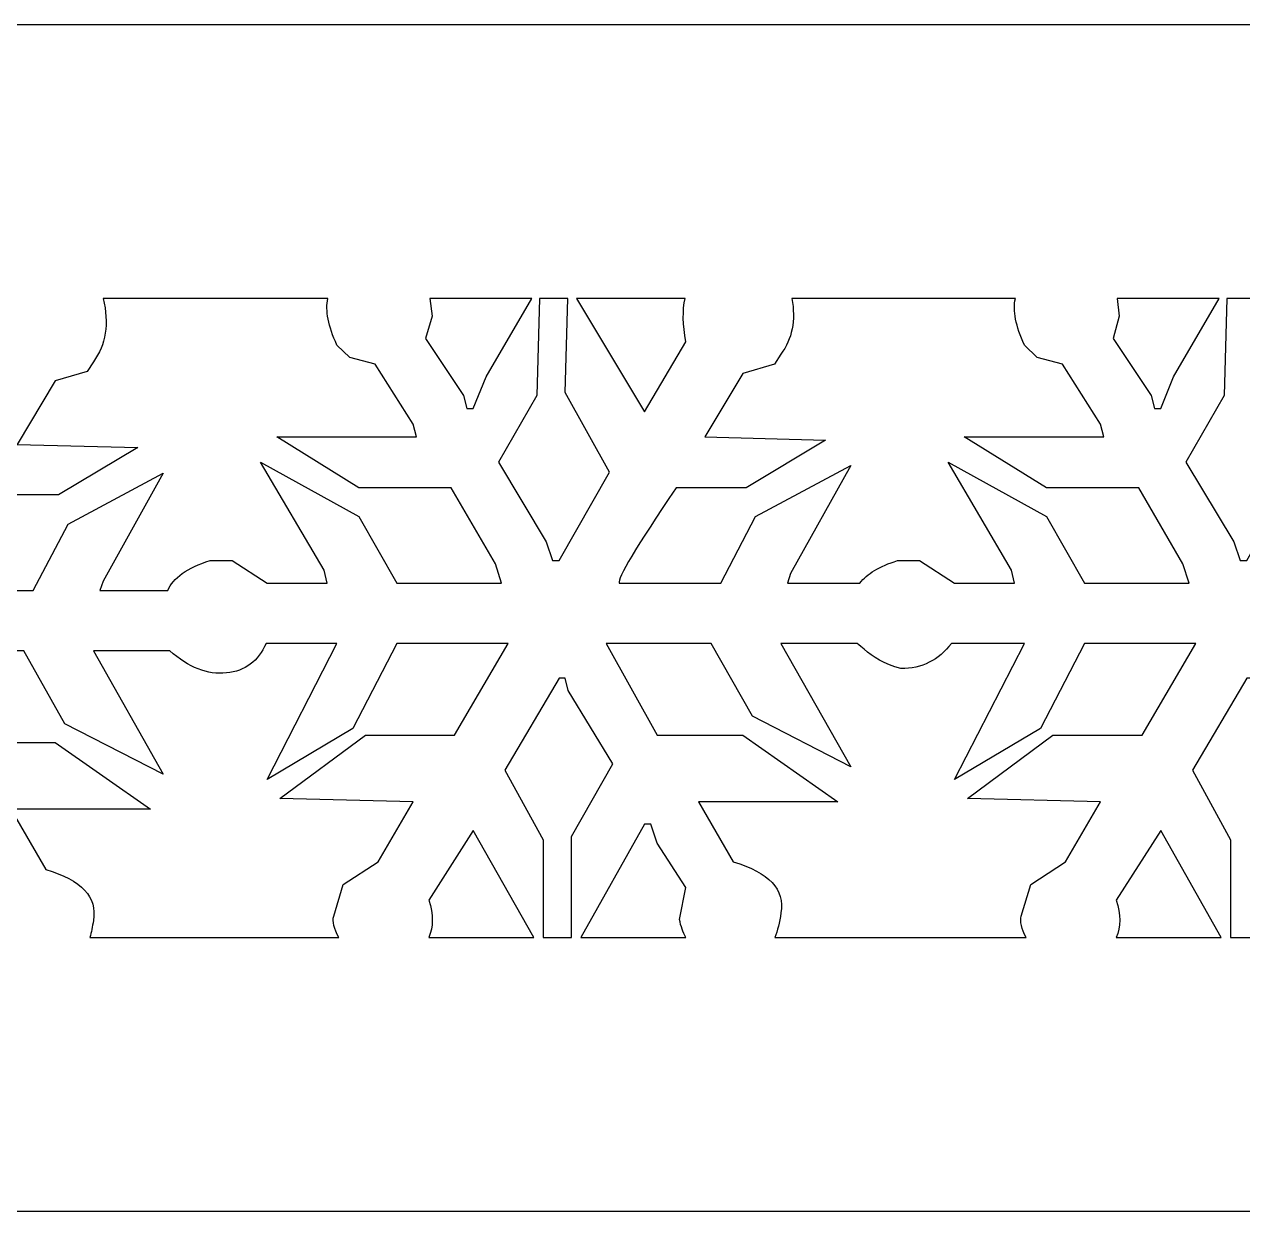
# Model space of a CAD drawing. Header units: centimetres. Extents: x -8.8 to 7.5, y 9.8 to 13.7.
# Drawn here: x -4.687 to -0.693, y 9.773 to 13.663 of the extents above; entities that cross this region are included whole.
import ezdxf

# ---------------------------------------------------------------- set-up
doc = ezdxf.new("R2010")
doc.units = ezdxf.units.CM
doc.header["$MEASUREMENT"] = 0
doc.layers.add('Layer 1', color=7, linetype='Continuous')

msp = doc.modelspace()

# ---------------------------------------------------------------- linework, layer by layer
at = {"layer": 'Layer 1', "lineweight": 25}
for points, knots in [([(-8.74362, 13.66348), (-8.74362, 13.66348), (-8.74362, 12.76555), (-8.74362, 12.76555), (-8.74362, 12.76555), (-8.74362, 12.76555), (-8.22354, 12.76555), (-8.22354, 12.76555), (-8.22354, 12.76555), (-8.23243, 12.72603), (-8.22331, 12.67502), (-8.19461, 12.61259), (-8.19461, 12.61259), (-8.19461, 12.61259), (-8.15244, 12.57207), (-8.15244, 12.57207), (-8.15244, 12.57207), (-8.15244, 12.57207), (-8.06976, 12.55058), (-8.06976, 12.55058), (-8.06976, 12.55058), (-8.06976, 12.55058), (-7.94491, 12.35379), (-7.94491, 12.35379), (-7.94491, 12.35379), (-7.94491, 12.35379), (-7.93416, 12.31162), (-7.93416, 12.31162), (-7.93416, 12.31162), (-7.93416, 12.31162), (-8.39139, 12.31162), (-8.39139, 12.31162), (-8.39139, 12.31162), (-8.39139, 12.31162), (-8.12185, 12.14543), (-8.12185, 12.14543), (-8.12185, 12.14543), (-8.12185, 12.14543), (-7.82005, 12.14543), (-7.82005, 12.14543), (-7.82005, 12.14543), (-7.82005, 12.14543), (-7.67536, 11.89573), (-7.67536, 11.89573), (-7.67536, 11.89573), (-7.67536, 11.89573), (-7.65386, 11.83289), (-7.65386, 11.83289), (-7.65386, 11.83289), (-7.65386, 11.83289), (-7.997, 11.83289), (-7.997, 11.83289), (-7.997, 11.83289), (-7.997, 11.83289), (-8.12185, 12.05117), (-8.12185, 12.05117), (-8.12185, 12.05117), (-8.12185, 12.05117), (-8.44431, 12.22894), (-8.44431, 12.22894), (-8.44431, 12.22894), (-8.44431, 12.22894), (-8.23677, 11.87506), (-8.23677, 11.87506), (-8.23677, 11.87506), (-8.23677, 11.87506), (-8.22602, 11.83289), (-8.22602, 11.83289), (-8.22602, 11.83289), (-8.22602, 11.83289), (-8.42364, 11.83289), (-8.42364, 11.83289), (-8.42364, 11.83289), (-8.42364, 11.83289), (-8.53774, 11.90648), (-8.53774, 11.90648), (-8.53774, 11.90648), (-8.53774, 11.90648), (-8.60967, 11.90648), (-8.60967, 11.90648), (-8.60967, 11.90648), (-8.69997, 11.87842), (-8.749, 11.83686), (-8.75602, 11.78163), (-8.75602, 11.78163), (-8.75602, 11.78163), (-8.75602, 11.6882), (-8.75602, 11.6882), (-8.75602, 11.6882), (-8.749, 11.62595), (-8.69706, 11.58065), (-8.59975, 11.5526), (-8.59975, 11.5526), (-8.53049, 11.5526), (-8.47476, 11.58005), (-8.43356, 11.63528), (-8.43356, 11.63528), (-8.43356, 11.63528), (-8.19461, 11.63528), (-8.19461, 11.63528), (-8.19461, 11.63528), (-8.19461, 11.63528), (-8.42364, 11.1888), (-8.42364, 11.1888), (-8.42364, 11.1888), (-8.42364, 11.1888), (-8.14169, 11.35582), (-8.14169, 11.35582), (-8.14169, 11.35582), (-8.14169, 11.35582), (-7.997, 11.63528), (-7.997, 11.63528), (-7.997, 11.63528), (-7.997, 11.63528), (-7.63319, 11.63528), (-7.63319, 11.63528), (-7.63319, 11.63528), (-7.63319, 11.63528), (-7.80931, 11.33432), (-7.80931, 11.33432), (-7.80931, 11.33432), (-7.80931, 11.33432), (-8.10117, 11.33432), (-8.10117, 11.33432), (-8.10117, 11.33432), (-8.10117, 11.33432), (-8.38147, 11.12679), (-8.38147, 11.12679), (-8.38147, 11.12679), (-8.38147, 11.12679), (-7.94491, 11.11604), (-7.94491, 11.11604), (-7.94491, 11.11604), (-7.94491, 11.11604), (-8.05901, 10.91925), (-8.05901, 10.91925), (-8.05901, 10.91925), (-8.05901, 10.91925), (-8.17311, 10.84484), (-8.17311, 10.84484), (-8.17311, 10.84484), (-8.17311, 10.84484), (-8.20535, 10.74149), (-8.20535, 10.74149), (-8.20535, 10.74149), (-8.20982, 10.72363), (-8.20425, 10.70008), (-8.18882, 10.67121), (-8.18882, 10.67121), (-8.18882, 10.67121), (-8.74362, 10.67121), (-8.74362, 10.67121), (-8.74362, 10.67121), (-8.74362, 10.67121), (-8.74362, 9.77328), (-8.74362, 9.77328), (-8.74362, 9.77328), (-8.74362, 9.77328), (7.50345, 9.77328), (7.50345, 9.77328), (7.50345, 9.77328), (7.50345, 9.77328), (7.50345, 10.67121), (7.50345, 10.67121), (7.50345, 10.67121), (7.50345, 10.67121), (6.87838, 10.67121), (6.87838, 10.67121), (6.87838, 10.67121), (6.88745, 10.69373), (6.89422, 10.72072), (6.89822, 10.75224), (6.89822, 10.75224), (6.91224, 10.82851), (6.8603, 10.88419), (6.74195, 10.91925), (6.74195, 10.91925), (6.74195, 10.91925), (6.62702, 11.11604), (6.62702, 11.11604), (6.62702, 11.11604), (6.62702, 11.11604), (7.08508, 11.11604), (7.08508, 11.11604), (7.08508, 11.11604), (7.08508, 11.11604), (6.77337, 11.33432), (6.77337, 11.33432), (6.77337, 11.33432), (6.77337, 11.33432), (6.49308, 11.33432), (6.49308, 11.33432), (6.49308, 11.33432), (6.49308, 11.33432), (6.32606, 11.63528), (6.32606, 11.63528), (6.32606, 11.63528), (6.32606, 11.63528), (6.66919, 11.63528), (6.66919, 11.63528), (6.66919, 11.63528), (6.66919, 11.63528), (6.80479, 11.39633), (6.80479, 11.39633), (6.80479, 11.39633), (6.80479, 11.39633), (7.12725, 11.23097), (7.12725, 11.23097), (7.12725, 11.23097), (7.12725, 11.23097), (6.89822, 11.63528), (6.89822, 11.63528), (6.89822, 11.63528), (6.89822, 11.63528), (7.14792, 11.63528), (7.14792, 11.63528), (7.14792, 11.63528), (7.21016, 11.58005), (7.27253, 11.55633), (7.33478, 11.56335), (7.33478, 11.56335), (7.41105, 11.57036), (7.46009, 11.61857), (7.48113, 11.70887), (7.48113, 11.70887), (7.48113, 11.70887), (7.48113, 11.76013), (7.48113, 11.76013), (7.48113, 11.76013), (7.48113, 11.76013), (7.45963, 11.82214), (7.45963, 11.82214), (7.45963, 11.82214), (7.45963, 11.82214), (7.41746, 11.86431), (7.41746, 11.86431), (7.41746, 11.86431), (7.41746, 11.86431), (7.29427, 11.90648), (7.29427, 11.90648), (7.29427, 11.90648), (7.23816, 11.89245), (7.20329, 11.86796), (7.18926, 11.83289), (7.18926, 11.83289), (7.18926, 11.83289), (6.91889, 11.83289), (6.91889, 11.83289), (6.91889, 11.83289), (6.91889, 11.83289), (6.92964, 11.86431), (6.92964, 11.86431), (6.92964, 11.86431), (6.92964, 11.86431), (7.12725, 12.21819), (7.12725, 12.21819), (7.12725, 12.21819), (7.12725, 12.21819), (6.81554, 12.05117), (6.81554, 12.05117), (6.81554, 12.05117), (6.81554, 12.05117), (6.70061, 11.83289), (6.70061, 11.83289), (6.70061, 11.83289), (6.70061, 11.83289), (6.36823, 11.83289), (6.36823, 11.83289), (6.36823, 11.83289), (6.36121, 11.84692), (6.42358, 11.9508), (6.55509, 12.14543), (6.55509, 12.14543), (6.55509, 12.14543), (6.78412, 12.14543), (6.78412, 12.14543), (6.78412, 12.14543), (6.78412, 12.14543), (7.04457, 12.30087), (7.04457, 12.30087), (7.04457, 12.30087), (7.04457, 12.30087), (6.64852, 12.31162), (6.64852, 12.31162), (6.64852, 12.31162), (6.64852, 12.31162), (6.77337, 12.51916), (6.77337, 12.51916), (6.77337, 12.51916), (6.77337, 12.51916), (6.87755, 12.55058), (6.87755, 12.55058), (6.87755, 12.55058), (6.87755, 12.55058), (6.89822, 12.58282), (6.89822, 12.58282), (6.89822, 12.58282), (6.93526, 12.63247), (6.94715, 12.69322), (6.9346, 12.76555), (6.9346, 12.76555), (6.9346, 12.76555), (7.50345, 12.76555), (7.50345, 12.76555), (7.50345, 12.76555), (7.50345, 12.76555), (7.50345, 13.66348), (7.50345, 13.66348), (7.50345, 13.66348), (7.50345, 13.66348), (-8.74362, 13.66348), (-8.74362, 13.66348)], [0, 0, 0, 0, 0.0126582, 0.0126582, 0.0126582, 0.0126582, 0.0253165, 0.0253165, 0.0253165, 0.0253165, 0.0379747, 0.0379747, 0.0379747, 0.0379747, 0.0506329, 0.0506329, 0.0506329, 0.0506329, 0.0632911, 0.0632911, 0.0632911, 0.0632911, 0.0759494, 0.0759494, 0.0759494, 0.0759494, 0.0886076, 0.0886076, 0.0886076, 0.0886076, 0.1012658, 0.1012658, 0.1012658, 0.1012658, 0.1139241, 0.1139241, 0.1139241, 0.1139241, 0.1265823, 0.1265823, 0.1265823, 0.1265823, 0.1392405, 0.1392405, 0.1392405, 0.1392405, 0.1518987, 0.1518987, 0.1518987, 0.1518987, 0.164557, 0.164557, 0.164557, 0.164557, 0.1772152, 0.1772152, 0.1772152, 0.1772152, 0.1898734, 0.1898734, 0.1898734, 0.1898734, 0.2025316, 0.2025316, 0.2025316, 0.2025316, 0.2151899, 0.2151899, 0.2151899, 0.2151899, 0.2278481, 0.2278481, 0.2278481, 0.2278481, 0.2405063, 0.2405063, 0.2405063, 0.2405063, 0.2531646, 0.2531646, 0.2531646, 0.2531646, 0.2658228, 0.2658228, 0.2658228, 0.2658228, 0.278481, 0.278481, 0.278481, 0.278481, 0.2911392, 0.2911392, 0.2911392, 0.2911392, 0.3037975, 0.3037975, 0.3037975, 0.3037975, 0.3164557, 0.3164557, 0.3164557, 0.3164557, 0.3291139, 0.3291139, 0.3291139, 0.3291139, 0.3417722, 0.3417722, 0.3417722, 0.3417722, 0.3544304, 0.3544304, 0.3544304, 0.3544304, 0.3670886, 0.3670886, 0.3670886, 0.3670886, 0.3797468, 0.3797468, 0.3797468, 0.3797468, 0.3924051, 0.3924051, 0.3924051, 0.3924051, 0.4050633, 0.4050633, 0.4050633, 0.4050633, 0.4177215, 0.4177215, 0.4177215, 0.4177215, 0.4303797, 0.4303797, 0.4303797, 0.4303797, 0.443038, 0.443038, 0.443038, 0.443038, 0.4556962, 0.4556962, 0.4556962, 0.4556962, 0.4683544, 0.4683544, 0.4683544, 0.4683544, 0.4810127, 0.4810127, 0.4810127, 0.4810127, 0.4936709, 0.4936709, 0.4936709, 0.4936709, 0.5063291, 0.5063291, 0.5063291, 0.5063291, 0.5189873, 0.5189873, 0.5189873, 0.5189873, 0.5316456, 0.5316456, 0.5316456, 0.5316456, 0.5443038, 0.5443038, 0.5443038, 0.5443038, 0.556962, 0.556962, 0.556962, 0.556962, 0.5696203, 0.5696203, 0.5696203, 0.5696203, 0.5822785, 0.5822785, 0.5822785, 0.5822785, 0.5949367, 0.5949367, 0.5949367, 0.5949367, 0.6075949, 0.6075949, 0.6075949, 0.6075949, 0.6202532, 0.6202532, 0.6202532, 0.6202532, 0.6329114, 0.6329114, 0.6329114, 0.6329114, 0.6455696, 0.6455696, 0.6455696, 0.6455696, 0.6582278, 0.6582278, 0.6582278, 0.6582278, 0.6708861, 0.6708861, 0.6708861, 0.6708861, 0.6835443, 0.6835443, 0.6835443, 0.6835443, 0.6962025, 0.6962025, 0.6962025, 0.6962025, 0.7088608, 0.7088608, 0.7088608, 0.7088608, 0.721519, 0.721519, 0.721519, 0.721519, 0.7341772, 0.7341772, 0.7341772, 0.7341772, 0.7468354, 0.7468354, 0.7468354, 0.7468354, 0.7594937, 0.7594937, 0.7594937, 0.7594937, 0.7721519, 0.7721519, 0.7721519, 0.7721519, 0.7848101, 0.7848101, 0.7848101, 0.7848101, 0.7974684, 0.7974684, 0.7974684, 0.7974684, 0.8101266, 0.8101266, 0.8101266, 0.8101266, 0.8227848, 0.8227848, 0.8227848, 0.8227848, 0.835443, 0.835443, 0.835443, 0.835443, 0.8481013, 0.8481013, 0.8481013, 0.8481013, 0.8607595, 0.8607595, 0.8607595, 0.8607595, 0.8734177, 0.8734177, 0.8734177, 0.8734177, 0.8860759, 0.8860759, 0.8860759, 0.8860759, 0.8987342, 0.8987342, 0.8987342, 0.8987342, 0.9113924, 0.9113924, 0.9113924, 0.9113924, 0.9240506, 0.9240506, 0.9240506, 0.9240506, 0.9367089, 0.9367089, 0.9367089, 0.9367089, 0.9493671, 0.9493671, 0.9493671, 0.9493671, 0.9620253, 0.9620253, 0.9620253, 0.9620253, 0.9746835, 0.9746835, 0.9746835, 0.9746835, 1, 1, 1, 1]), ([(-4.42843, 12.76555), (-4.42843, 12.76555), (-3.69173, 12.76555), (-3.69173, 12.76555), (-3.69173, 12.76555), (-3.70062, 12.72603), (-3.69067, 12.67502), (-3.66196, 12.61259), (-3.66196, 12.61259), (-3.66196, 12.61259), (-3.61979, 12.57207), (-3.61979, 12.57207), (-3.61979, 12.57207), (-3.61979, 12.57207), (-3.53711, 12.55058), (-3.53711, 12.55058), (-3.53711, 12.55058), (-3.53711, 12.55058), (-3.41226, 12.35379), (-3.41226, 12.35379), (-3.41226, 12.35379), (-3.41226, 12.35379), (-3.40151, 12.31162), (-3.40151, 12.31162), (-3.40151, 12.31162), (-3.40151, 12.31162), (-3.85957, 12.31162), (-3.85957, 12.31162), (-3.85957, 12.31162), (-3.85957, 12.31162), (-3.59003, 12.14543), (-3.59003, 12.14543), (-3.59003, 12.14543), (-3.59003, 12.14543), (-3.28741, 12.14543), (-3.28741, 12.14543), (-3.28741, 12.14543), (-3.28741, 12.14543), (-3.14272, 11.89573), (-3.14272, 11.89573), (-3.14272, 11.89573), (-3.14272, 11.89573), (-3.12205, 11.83289), (-3.12205, 11.83289), (-3.12205, 11.83289), (-3.12205, 11.83289), (-3.46518, 11.83289), (-3.46518, 11.83289), (-3.46518, 11.83289), (-3.46518, 11.83289), (-3.59003, 12.05117), (-3.59003, 12.05117), (-3.59003, 12.05117), (-3.59003, 12.05117), (-3.91249, 12.22894), (-3.91249, 12.22894), (-3.91249, 12.22894), (-3.91249, 12.22894), (-3.70413, 11.87506), (-3.70413, 11.87506), (-3.70413, 11.87506), (-3.70413, 11.87506), (-3.69421, 11.83289), (-3.69421, 11.83289), (-3.69421, 11.83289), (-3.69421, 11.83289), (-3.89099, 11.83289), (-3.89099, 11.83289), (-3.89099, 11.83289), (-3.89099, 11.83289), (-4.00592, 11.90648), (-4.00592, 11.90648), (-4.00592, 11.90648), (-4.00592, 11.90648), (-4.07785, 11.90648), (-4.07785, 11.90648), (-4.07785, 11.90648), (-4.15303, 11.88312), (-4.19931, 11.85028), (-4.21676, 11.80809), (-4.21676, 11.80809), (-4.21676, 11.80809), (-4.43918, 11.80809), (-4.43918, 11.80809), (-4.43918, 11.80809), (-4.43918, 11.80809), (-4.42843, 11.83951), (-4.42843, 11.83951), (-4.42843, 11.83951), (-4.42843, 11.83951), (-4.23164, 12.19339), (-4.23164, 12.19339), (-4.23164, 12.19339), (-4.23164, 12.19339), (-4.54336, 12.02637), (-4.54336, 12.02637), (-4.54336, 12.02637), (-4.54336, 12.02637), (-4.65746, 11.80809), (-4.65746, 11.80809), (-4.65746, 11.80809), (-4.65746, 11.80809), (-4.99067, 11.80809), (-4.99067, 11.80809), (-4.99067, 11.80809), (-4.99768, 11.82211), (-4.93531, 11.92683), (-4.8038, 12.12145), (-4.8038, 12.12145), (-4.8038, 12.12145), (-4.57477, 12.12145), (-4.57477, 12.12145), (-4.57477, 12.12145), (-4.57477, 12.12145), (-4.31433, 12.2769), (-4.31433, 12.2769), (-4.31433, 12.2769), (-4.31433, 12.2769), (-4.71037, 12.28682), (-4.71037, 12.28682), (-4.71037, 12.28682), (-4.71037, 12.28682), (-4.58552, 12.49518), (-4.58552, 12.49518), (-4.58552, 12.49518), (-4.58552, 12.49518), (-4.48134, 12.5266), (-4.48134, 12.5266), (-4.48134, 12.5266), (-4.48134, 12.5266), (-4.46067, 12.55802), (-4.46067, 12.55802), (-4.46067, 12.55802), (-4.41947, 12.61325), (-4.40827, 12.68226), (-4.42843, 12.76555)], [0, 0, 0, 0, 0.0285714, 0.0285714, 0.0285714, 0.0285714, 0.0571429, 0.0571429, 0.0571429, 0.0571429, 0.0857143, 0.0857143, 0.0857143, 0.0857143, 0.1142857, 0.1142857, 0.1142857, 0.1142857, 0.1428571, 0.1428571, 0.1428571, 0.1428571, 0.1714286, 0.1714286, 0.1714286, 0.1714286, 0.2, 0.2, 0.2, 0.2, 0.2285714, 0.2285714, 0.2285714, 0.2285714, 0.2571429, 0.2571429, 0.2571429, 0.2571429, 0.2857143, 0.2857143, 0.2857143, 0.2857143, 0.3142857, 0.3142857, 0.3142857, 0.3142857, 0.3428571, 0.3428571, 0.3428571, 0.3428571, 0.3714286, 0.3714286, 0.3714286, 0.3714286, 0.4, 0.4, 0.4, 0.4, 0.4285714, 0.4285714, 0.4285714, 0.4285714, 0.4571429, 0.4571429, 0.4571429, 0.4571429, 0.4857143, 0.4857143, 0.4857143, 0.4857143, 0.5142857, 0.5142857, 0.5142857, 0.5142857, 0.5428571, 0.5428571, 0.5428571, 0.5428571, 0.5714286, 0.5714286, 0.5714286, 0.5714286, 0.6, 0.6, 0.6, 0.6, 0.6285714, 0.6285714, 0.6285714, 0.6285714, 0.6571429, 0.6571429, 0.6571429, 0.6571429, 0.6857143, 0.6857143, 0.6857143, 0.6857143, 0.7142857, 0.7142857, 0.7142857, 0.7142857, 0.7428571, 0.7428571, 0.7428571, 0.7428571, 0.7714286, 0.7714286, 0.7714286, 0.7714286, 0.8, 0.8, 0.8, 0.8, 0.8285714, 0.8285714, 0.8285714, 0.8285714, 0.8571429, 0.8571429, 0.8571429, 0.8571429, 0.8857143, 0.8857143, 0.8857143, 0.8857143, 0.9142857, 0.9142857, 0.9142857, 0.9142857, 0.9428571, 0.9428571, 0.9428571, 0.9428571, 1, 1, 1, 1]), ([(-3.35769, 12.76555), (-3.35769, 12.76555), (-3.02366, 12.76555), (-3.02366, 12.76555), (-3.02366, 12.76555), (-3.02366, 12.76555), (-3.17331, 12.50841), (-3.17331, 12.50841), (-3.17331, 12.50841), (-3.17331, 12.50841), (-3.21548, 12.40505), (-3.21548, 12.40505), (-3.21548, 12.40505), (-3.21548, 12.40505), (-3.23615, 12.40505), (-3.23615, 12.40505), (-3.23615, 12.40505), (-3.23615, 12.40505), (-3.2469, 12.44722), (-3.2469, 12.44722), (-3.2469, 12.44722), (-3.2469, 12.44722), (-3.37175, 12.63408), (-3.37175, 12.63408), (-3.37175, 12.63408), (-3.37175, 12.63408), (-3.35025, 12.70767), (-3.35025, 12.70767), (-3.35025, 12.70767), (-3.35025, 12.70767), (-3.35769, 12.76555), (-3.35769, 12.76555)], [0, 0, 0, 0, 0.1111111, 0.1111111, 0.1111111, 0.1111111, 0.2222222, 0.2222222, 0.2222222, 0.2222222, 0.3333333, 0.3333333, 0.3333333, 0.3333333, 0.4444444, 0.4444444, 0.4444444, 0.4444444, 0.5555556, 0.5555556, 0.5555556, 0.5555556, 0.6666667, 0.6666667, 0.6666667, 0.6666667, 0.7777778, 0.7777778, 0.7777778, 0.7777778, 1, 1, 1, 1]), ([(-2.99802, 12.76555), (-2.99802, 12.76555), (-2.90542, 12.76555), (-2.90542, 12.76555), (-2.90542, 12.76555), (-2.90542, 12.76555), (-2.91369, 12.45714), (-2.91369, 12.45714), (-2.91369, 12.45714), (-2.91369, 12.45714), (-2.76817, 12.1967), (-2.76817, 12.1967), (-2.76817, 12.1967), (-2.76817, 12.1967), (-2.93353, 11.90648), (-2.93353, 11.90648), (-2.93353, 11.90648), (-2.93353, 11.90648), (-2.95503, 11.90648), (-2.95503, 11.90648), (-2.95503, 11.90648), (-2.95503, 11.90648), (-2.9757, 11.96849), (-2.9757, 11.96849), (-2.9757, 11.96849), (-2.9757, 11.96849), (-3.13197, 12.22894), (-3.13197, 12.22894), (-3.13197, 12.22894), (-3.13197, 12.22894), (-3.00712, 12.44722), (-3.00712, 12.44722), (-3.00712, 12.44722), (-3.00712, 12.44722), (-2.99802, 12.76555), (-2.99802, 12.76555)], [0, 0, 0, 0, 0.1, 0.1, 0.1, 0.1, 0.2, 0.2, 0.2, 0.2, 0.3, 0.3, 0.3, 0.3, 0.4, 0.4, 0.4, 0.4, 0.5, 0.5, 0.5, 0.5, 0.6, 0.6, 0.6, 0.6, 0.7, 0.7, 0.7, 0.7, 0.8, 0.8, 0.8, 0.8, 1, 1, 1, 1]), ([(-2.87648, 12.76555), (-2.87648, 12.76555), (-2.52095, 12.76555), (-2.52095, 12.76555), (-2.52095, 12.76555), (-2.52913, 12.72661), (-2.52831, 12.67933), (-2.51847, 12.62334), (-2.51847, 12.62334), (-2.51847, 12.62334), (-2.65324, 12.39431), (-2.65324, 12.39431), (-2.65324, 12.39431), (-2.65324, 12.39431), (-2.87648, 12.76555), (-2.87648, 12.76555)], [0, 0, 0, 0, 0.2, 0.2, 0.2, 0.2, 0.4, 0.4, 0.4, 0.4, 0.6, 0.6, 0.6, 0.6, 1, 1, 1, 1]), ([(-2.17037, 12.76555), (-2.17037, 12.76555), (-1.43781, 12.76555), (-1.43781, 12.76555), (-1.43781, 12.76555), (-1.4467, 12.72603), (-1.43675, 12.67502), (-1.40804, 12.61259), (-1.40804, 12.61259), (-1.40804, 12.61259), (-1.3667, 12.57207), (-1.3667, 12.57207), (-1.3667, 12.57207), (-1.3667, 12.57207), (-1.28319, 12.55058), (-1.28319, 12.55058), (-1.28319, 12.55058), (-1.28319, 12.55058), (-1.15834, 12.35379), (-1.15834, 12.35379), (-1.15834, 12.35379), (-1.15834, 12.35379), (-1.14842, 12.31162), (-1.14842, 12.31162), (-1.14842, 12.31162), (-1.14842, 12.31162), (-1.60565, 12.31162), (-1.60565, 12.31162), (-1.60565, 12.31162), (-1.60565, 12.31162), (-1.33611, 12.14543), (-1.33611, 12.14543), (-1.33611, 12.14543), (-1.33611, 12.14543), (-1.03349, 12.14543), (-1.03349, 12.14543), (-1.03349, 12.14543), (-1.03349, 12.14543), (-0.8888, 11.89573), (-0.8888, 11.89573), (-0.8888, 11.89573), (-0.8888, 11.89573), (-0.86813, 11.83289), (-0.86813, 11.83289), (-0.86813, 11.83289), (-0.86813, 11.83289), (-1.21126, 11.83289), (-1.21126, 11.83289), (-1.21126, 11.83289), (-1.21126, 11.83289), (-1.33611, 12.05117), (-1.33611, 12.05117), (-1.33611, 12.05117), (-1.33611, 12.05117), (-1.65857, 12.22894), (-1.65857, 12.22894), (-1.65857, 12.22894), (-1.65857, 12.22894), (-1.45021, 11.87506), (-1.45021, 11.87506), (-1.45021, 11.87506), (-1.45021, 11.87506), (-1.44029, 11.83289), (-1.44029, 11.83289), (-1.44029, 11.83289), (-1.44029, 11.83289), (-1.63707, 11.83289), (-1.63707, 11.83289), (-1.63707, 11.83289), (-1.63707, 11.83289), (-1.752, 11.90648), (-1.752, 11.90648), (-1.752, 11.90648), (-1.752, 11.90648), (-1.82394, 11.90648), (-1.82394, 11.90648), (-1.82394, 11.90648), (-1.88352, 11.88797), (-1.92464, 11.86324), (-1.94796, 11.83289), (-1.94796, 11.83289), (-1.94796, 11.83289), (-2.18526, 11.83289), (-2.18526, 11.83289), (-2.18526, 11.83289), (-2.18526, 11.83289), (-2.17533, 11.86431), (-2.17533, 11.86431), (-2.17533, 11.86431), (-2.17533, 11.86431), (-1.97772, 12.21819), (-1.97772, 12.21819), (-1.97772, 12.21819), (-1.97772, 12.21819), (-2.28944, 12.05117), (-2.28944, 12.05117), (-2.28944, 12.05117), (-2.28944, 12.05117), (-2.40354, 11.83289), (-2.40354, 11.83289), (-2.40354, 11.83289), (-2.40354, 11.83289), (-2.73675, 11.83289), (-2.73675, 11.83289), (-2.73675, 11.83289), (-2.74376, 11.84692), (-2.68139, 11.9508), (-2.54989, 12.14543), (-2.54989, 12.14543), (-2.54989, 12.14543), (-2.32086, 12.14543), (-2.32086, 12.14543), (-2.32086, 12.14543), (-2.32086, 12.14543), (-2.06041, 12.30087), (-2.06041, 12.30087), (-2.06041, 12.30087), (-2.06041, 12.30087), (-2.45645, 12.31162), (-2.45645, 12.31162), (-2.45645, 12.31162), (-2.45645, 12.31162), (-2.3316, 12.51916), (-2.3316, 12.51916), (-2.3316, 12.51916), (-2.3316, 12.51916), (-2.22742, 12.55058), (-2.22742, 12.55058), (-2.22742, 12.55058), (-2.22742, 12.55058), (-2.20675, 12.58282), (-2.20675, 12.58282), (-2.20675, 12.58282), (-2.16971, 12.63247), (-2.15782, 12.69322), (-2.17037, 12.76555)], [0, 0, 0, 0, 0.0285714, 0.0285714, 0.0285714, 0.0285714, 0.0571429, 0.0571429, 0.0571429, 0.0571429, 0.0857143, 0.0857143, 0.0857143, 0.0857143, 0.1142857, 0.1142857, 0.1142857, 0.1142857, 0.1428571, 0.1428571, 0.1428571, 0.1428571, 0.1714286, 0.1714286, 0.1714286, 0.1714286, 0.2, 0.2, 0.2, 0.2, 0.2285714, 0.2285714, 0.2285714, 0.2285714, 0.2571429, 0.2571429, 0.2571429, 0.2571429, 0.2857143, 0.2857143, 0.2857143, 0.2857143, 0.3142857, 0.3142857, 0.3142857, 0.3142857, 0.3428571, 0.3428571, 0.3428571, 0.3428571, 0.3714286, 0.3714286, 0.3714286, 0.3714286, 0.4, 0.4, 0.4, 0.4, 0.4285714, 0.4285714, 0.4285714, 0.4285714, 0.4571429, 0.4571429, 0.4571429, 0.4571429, 0.4857143, 0.4857143, 0.4857143, 0.4857143, 0.5142857, 0.5142857, 0.5142857, 0.5142857, 0.5428571, 0.5428571, 0.5428571, 0.5428571, 0.5714286, 0.5714286, 0.5714286, 0.5714286, 0.6, 0.6, 0.6, 0.6, 0.6285714, 0.6285714, 0.6285714, 0.6285714, 0.6571429, 0.6571429, 0.6571429, 0.6571429, 0.6857143, 0.6857143, 0.6857143, 0.6857143, 0.7142857, 0.7142857, 0.7142857, 0.7142857, 0.7428571, 0.7428571, 0.7428571, 0.7428571, 0.7714286, 0.7714286, 0.7714286, 0.7714286, 0.8, 0.8, 0.8, 0.8, 0.8285714, 0.8285714, 0.8285714, 0.8285714, 0.8571429, 0.8571429, 0.8571429, 0.8571429, 0.8857143, 0.8857143, 0.8857143, 0.8857143, 0.9142857, 0.9142857, 0.9142857, 0.9142857, 0.9428571, 0.9428571, 0.9428571, 0.9428571, 1, 1, 1, 1]), ([(-1.10377, 12.76555), (-1.10377, 12.76555), (-0.76974, 12.76555), (-0.76974, 12.76555), (-0.76974, 12.76555), (-0.76974, 12.76555), (-0.91939, 12.50841), (-0.91939, 12.50841), (-0.91939, 12.50841), (-0.91939, 12.50841), (-0.96156, 12.40505), (-0.96156, 12.40505), (-0.96156, 12.40505), (-0.96156, 12.40505), (-0.98223, 12.40505), (-0.98223, 12.40505), (-0.98223, 12.40505), (-0.98223, 12.40505), (-0.99298, 12.44722), (-0.99298, 12.44722), (-0.99298, 12.44722), (-0.99298, 12.44722), (-1.11783, 12.63408), (-1.11783, 12.63408), (-1.11783, 12.63408), (-1.11783, 12.63408), (-1.09716, 12.70767), (-1.09716, 12.70767), (-1.09716, 12.70767), (-1.09716, 12.70767), (-1.10377, 12.76555), (-1.10377, 12.76555)], [0, 0, 0, 0, 0.1111111, 0.1111111, 0.1111111, 0.1111111, 0.2222222, 0.2222222, 0.2222222, 0.2222222, 0.3333333, 0.3333333, 0.3333333, 0.3333333, 0.4444444, 0.4444444, 0.4444444, 0.4444444, 0.5555556, 0.5555556, 0.5555556, 0.5555556, 0.6666667, 0.6666667, 0.6666667, 0.6666667, 0.7777778, 0.7777778, 0.7777778, 0.7777778, 1, 1, 1, 1]), ([(-0.7441, 12.76555), (-0.7441, 12.76555), (-0.6515, 12.76555), (-0.6515, 12.76555), (-0.6515, 12.76555), (-0.6515, 12.76555), (-0.65977, 12.45714), (-0.65977, 12.45714), (-0.65977, 12.45714), (-0.65977, 12.45714), (-0.51425, 12.1967), (-0.51425, 12.1967), (-0.51425, 12.1967), (-0.51425, 12.1967), (-0.67961, 11.90648), (-0.67961, 11.90648), (-0.67961, 11.90648), (-0.67961, 11.90648), (-0.70111, 11.90648), (-0.70111, 11.90648), (-0.70111, 11.90648), (-0.70111, 11.90648), (-0.72178, 11.96849), (-0.72178, 11.96849), (-0.72178, 11.96849), (-0.72178, 11.96849), (-0.87888, 12.22894), (-0.87888, 12.22894), (-0.87888, 12.22894), (-0.87888, 12.22894), (-0.7532, 12.44722), (-0.7532, 12.44722), (-0.7532, 12.44722), (-0.7532, 12.44722), (-0.7441, 12.76555), (-0.7441, 12.76555)], [0, 0, 0, 0, 0.1, 0.1, 0.1, 0.1, 0.2, 0.2, 0.2, 0.2, 0.3, 0.3, 0.3, 0.3, 0.4, 0.4, 0.4, 0.4, 0.5, 0.5, 0.5, 0.5, 0.6, 0.6, 0.6, 0.6, 0.7, 0.7, 0.7, 0.7, 0.8, 0.8, 0.8, 0.8, 1, 1, 1, 1]), ([(-3.8943, 11.63528), (-3.8943, 11.63528), (-3.66196, 11.63528), (-3.66196, 11.63528), (-3.66196, 11.63528), (-3.66196, 11.63528), (-3.89099, 11.1888), (-3.89099, 11.1888), (-3.89099, 11.1888), (-3.89099, 11.1888), (-3.60987, 11.35582), (-3.60987, 11.35582), (-3.60987, 11.35582), (-3.60987, 11.35582), (-3.46518, 11.63528), (-3.46518, 11.63528), (-3.46518, 11.63528), (-3.46518, 11.63528), (-3.10055, 11.63528), (-3.10055, 11.63528), (-3.10055, 11.63528), (-3.10055, 11.63528), (-3.27666, 11.33432), (-3.27666, 11.33432), (-3.27666, 11.33432), (-3.27666, 11.33432), (-3.56853, 11.33432), (-3.56853, 11.33432), (-3.56853, 11.33432), (-3.56853, 11.33432), (-3.84882, 11.12679), (-3.84882, 11.12679), (-3.84882, 11.12679), (-3.84882, 11.12679), (-3.41226, 11.11604), (-3.41226, 11.11604), (-3.41226, 11.11604), (-3.41226, 11.11604), (-3.52719, 10.91925), (-3.52719, 10.91925), (-3.52719, 10.91925), (-3.52719, 10.91925), (-3.64129, 10.84484), (-3.64129, 10.84484), (-3.64129, 10.84484), (-3.64129, 10.84484), (-3.67271, 10.74149), (-3.67271, 10.74149), (-3.67271, 10.74149), (-3.67718, 10.72363), (-3.6716, 10.70008), (-3.65617, 10.67121), (-3.65617, 10.67121), (-3.65617, 10.67121), (-4.47225, 10.67121), (-4.47225, 10.67121), (-4.47225, 10.67121), (-4.46736, 10.68816), (-4.46333, 10.70652), (-4.46067, 10.72743), (-4.46067, 10.72743), (-4.44665, 10.8037), (-4.49859, 10.85938), (-4.61694, 10.89445), (-4.61694, 10.89445), (-4.61694, 10.89445), (-4.73104, 11.09206), (-4.73104, 11.09206), (-4.73104, 11.09206), (-4.73104, 11.09206), (-4.27381, 11.09206), (-4.27381, 11.09206), (-4.27381, 11.09206), (-4.27381, 11.09206), (-4.58552, 11.31034), (-4.58552, 11.31034), (-4.58552, 11.31034), (-4.58552, 11.31034), (-4.86582, 11.31034), (-4.86582, 11.31034), (-4.86582, 11.31034), (-4.86582, 11.31034), (-5.03283, 11.6113), (-5.03283, 11.6113), (-5.03283, 11.6113), (-5.03283, 11.6113), (-4.68888, 11.6113), (-4.68888, 11.6113), (-4.68888, 11.6113), (-4.68888, 11.6113), (-4.5541, 11.37153), (-4.5541, 11.37153), (-4.5541, 11.37153), (-4.5541, 11.37153), (-4.23164, 11.20616), (-4.23164, 11.20616), (-4.23164, 11.20616), (-4.23164, 11.20616), (-4.46067, 11.6113), (-4.46067, 11.6113), (-4.46067, 11.6113), (-4.46067, 11.6113), (-4.21015, 11.6113), (-4.21015, 11.6113), (-4.21015, 11.6113), (-4.1479, 11.55607), (-4.08636, 11.53153), (-4.02411, 11.53854), (-4.02411, 11.53854), (-3.9633, 11.54414), (-3.92, 11.57674), (-3.8943, 11.63528)], [0, 0, 0, 0, 0.0344828, 0.0344828, 0.0344828, 0.0344828, 0.0689655, 0.0689655, 0.0689655, 0.0689655, 0.1034483, 0.1034483, 0.1034483, 0.1034483, 0.137931, 0.137931, 0.137931, 0.137931, 0.1724138, 0.1724138, 0.1724138, 0.1724138, 0.2068966, 0.2068966, 0.2068966, 0.2068966, 0.2413793, 0.2413793, 0.2413793, 0.2413793, 0.2758621, 0.2758621, 0.2758621, 0.2758621, 0.3103448, 0.3103448, 0.3103448, 0.3103448, 0.3448276, 0.3448276, 0.3448276, 0.3448276, 0.3793103, 0.3793103, 0.3793103, 0.3793103, 0.4137931, 0.4137931, 0.4137931, 0.4137931, 0.4482759, 0.4482759, 0.4482759, 0.4482759, 0.4827586, 0.4827586, 0.4827586, 0.4827586, 0.5172414, 0.5172414, 0.5172414, 0.5172414, 0.5517241, 0.5517241, 0.5517241, 0.5517241, 0.5862069, 0.5862069, 0.5862069, 0.5862069, 0.6206897, 0.6206897, 0.6206897, 0.6206897, 0.6551724, 0.6551724, 0.6551724, 0.6551724, 0.6896552, 0.6896552, 0.6896552, 0.6896552, 0.7241379, 0.7241379, 0.7241379, 0.7241379, 0.7586207, 0.7586207, 0.7586207, 0.7586207, 0.7931034, 0.7931034, 0.7931034, 0.7931034, 0.8275862, 0.8275862, 0.8275862, 0.8275862, 0.862069, 0.862069, 0.862069, 0.862069, 0.8965517, 0.8965517, 0.8965517, 0.8965517, 0.9310345, 0.9310345, 0.9310345, 0.9310345, 1, 1, 1, 1]), ([(-2.77892, 11.63528), (-2.77892, 11.63528), (-2.43496, 11.63528), (-2.43496, 11.63528), (-2.43496, 11.63528), (-2.43496, 11.63528), (-2.30019, 11.39633), (-2.30019, 11.39633), (-2.30019, 11.39633), (-2.30019, 11.39633), (-1.97772, 11.23097), (-1.97772, 11.23097), (-1.97772, 11.23097), (-1.97772, 11.23097), (-2.20675, 11.63528), (-2.20675, 11.63528), (-2.20675, 11.63528), (-2.20675, 11.63528), (-1.95705, 11.63528), (-1.95705, 11.63528), (-1.95705, 11.63528), (-1.94927, 11.62838), (-1.94086, 11.6222), (-1.93308, 11.61627), (-1.93308, 11.61627), (-1.90689, 11.59006), (-1.86735, 11.56821), (-1.81319, 11.5526), (-1.81319, 11.5526), (-1.74393, 11.5526), (-1.68903, 11.58005), (-1.64782, 11.63528), (-1.64782, 11.63528), (-1.64782, 11.63528), (-1.40804, 11.63528), (-1.40804, 11.63528), (-1.40804, 11.63528), (-1.40804, 11.63528), (-1.63707, 11.1888), (-1.63707, 11.1888), (-1.63707, 11.1888), (-1.63707, 11.1888), (-1.35595, 11.35582), (-1.35595, 11.35582), (-1.35595, 11.35582), (-1.35595, 11.35582), (-1.21126, 11.63528), (-1.21126, 11.63528), (-1.21126, 11.63528), (-1.21126, 11.63528), (-0.84663, 11.63528), (-0.84663, 11.63528), (-0.84663, 11.63528), (-0.84663, 11.63528), (-1.02274, 11.33432), (-1.02274, 11.33432), (-1.02274, 11.33432), (-1.02274, 11.33432), (-1.31544, 11.33432), (-1.31544, 11.33432), (-1.31544, 11.33432), (-1.31544, 11.33432), (-1.59491, 11.12679), (-1.59491, 11.12679), (-1.59491, 11.12679), (-1.59491, 11.12679), (-1.15834, 11.11604), (-1.15834, 11.11604), (-1.15834, 11.11604), (-1.15834, 11.11604), (-1.27327, 10.91925), (-1.27327, 10.91925), (-1.27327, 10.91925), (-1.27327, 10.91925), (-1.38737, 10.84484), (-1.38737, 10.84484), (-1.38737, 10.84484), (-1.38737, 10.84484), (-1.41879, 10.74149), (-1.41879, 10.74149), (-1.41879, 10.74149), (-1.42326, 10.72363), (-1.41768, 10.70008), (-1.40226, 10.67121), (-1.40226, 10.67121), (-1.40226, 10.67121), (-2.2266, 10.67121), (-2.2266, 10.67121), (-2.2266, 10.67121), (-2.21753, 10.69373), (-2.21076, 10.72072), (-2.20675, 10.75224), (-2.20675, 10.75224), (-2.19273, 10.82851), (-2.24467, 10.88419), (-2.36302, 10.91925), (-2.36302, 10.91925), (-2.36302, 10.91925), (-2.47713, 11.11604), (-2.47713, 11.11604), (-2.47713, 11.11604), (-2.47713, 11.11604), (-2.01989, 11.11604), (-2.01989, 11.11604), (-2.01989, 11.11604), (-2.01989, 11.11604), (-2.3316, 11.33432), (-2.3316, 11.33432), (-2.3316, 11.33432), (-2.3316, 11.33432), (-2.6119, 11.33432), (-2.6119, 11.33432), (-2.6119, 11.33432), (-2.6119, 11.33432), (-2.77892, 11.63528), (-2.77892, 11.63528)], [0, 0, 0, 0, 0.0333333, 0.0333333, 0.0333333, 0.0333333, 0.0666667, 0.0666667, 0.0666667, 0.0666667, 0.1, 0.1, 0.1, 0.1, 0.1333333, 0.1333333, 0.1333333, 0.1333333, 0.1666667, 0.1666667, 0.1666667, 0.1666667, 0.2, 0.2, 0.2, 0.2, 0.2333333, 0.2333333, 0.2333333, 0.2333333, 0.2666667, 0.2666667, 0.2666667, 0.2666667, 0.3, 0.3, 0.3, 0.3, 0.3333333, 0.3333333, 0.3333333, 0.3333333, 0.3666667, 0.3666667, 0.3666667, 0.3666667, 0.4, 0.4, 0.4, 0.4, 0.4333333, 0.4333333, 0.4333333, 0.4333333, 0.4666667, 0.4666667, 0.4666667, 0.4666667, 0.5, 0.5, 0.5, 0.5, 0.5333333, 0.5333333, 0.5333333, 0.5333333, 0.5666667, 0.5666667, 0.5666667, 0.5666667, 0.6, 0.6, 0.6, 0.6, 0.6333333, 0.6333333, 0.6333333, 0.6333333, 0.6666667, 0.6666667, 0.6666667, 0.6666667, 0.7, 0.7, 0.7, 0.7, 0.7333333, 0.7333333, 0.7333333, 0.7333333, 0.7666667, 0.7666667, 0.7666667, 0.7666667, 0.8, 0.8, 0.8, 0.8, 0.8333333, 0.8333333, 0.8333333, 0.8333333, 0.8666667, 0.8666667, 0.8666667, 0.8666667, 0.9, 0.9, 0.9, 0.9, 0.9333333, 0.9333333, 0.9333333, 0.9333333, 1, 1, 1, 1]), ([(-2.93353, 11.52118), (-2.93353, 11.52118), (-2.91369, 11.52118), (-2.91369, 11.52118), (-2.91369, 11.52118), (-2.91369, 11.52118), (-2.90377, 11.48067), (-2.90377, 11.48067), (-2.90377, 11.48067), (-2.90377, 11.48067), (-2.75742, 11.24089), (-2.75742, 11.24089), (-2.75742, 11.24089), (-2.75742, 11.24089), (-2.89302, 11.00194), (-2.89302, 11.00194), (-2.89302, 11.00194), (-2.89302, 11.00194), (-2.89302, 10.67121), (-2.89302, 10.67121), (-2.89302, 10.67121), (-2.89302, 10.67121), (-2.98645, 10.67121), (-2.98645, 10.67121), (-2.98645, 10.67121), (-2.98645, 10.67121), (-2.98645, 10.99119), (-2.98645, 10.99119), (-2.98645, 10.99119), (-2.98645, 10.99119), (-3.1113, 11.22022), (-3.1113, 11.22022), (-3.1113, 11.22022), (-3.1113, 11.22022), (-2.93353, 11.52118), (-2.93353, 11.52118)], [0, 0, 0, 0, 0.1, 0.1, 0.1, 0.1, 0.2, 0.2, 0.2, 0.2, 0.3, 0.3, 0.3, 0.3, 0.4, 0.4, 0.4, 0.4, 0.5, 0.5, 0.5, 0.5, 0.6, 0.6, 0.6, 0.6, 0.7, 0.7, 0.7, 0.7, 0.8, 0.8, 0.8, 0.8, 1, 1, 1, 1]), ([(-0.67961, 11.52118), (-0.67961, 11.52118), (-0.65977, 11.52118), (-0.65977, 11.52118), (-0.65977, 11.52118), (-0.65977, 11.52118), (-0.64985, 11.48067), (-0.64985, 11.48067), (-0.64985, 11.48067), (-0.64985, 11.48067), (-0.5035, 11.24089), (-0.5035, 11.24089), (-0.5035, 11.24089), (-0.5035, 11.24089), (-0.6391, 11.00194), (-0.6391, 11.00194), (-0.6391, 11.00194), (-0.6391, 11.00194), (-0.6391, 10.67121), (-0.6391, 10.67121), (-0.6391, 10.67121), (-0.6391, 10.67121), (-0.73253, 10.67121), (-0.73253, 10.67121), (-0.73253, 10.67121), (-0.73253, 10.67121), (-0.73253, 10.99119), (-0.73253, 10.99119), (-0.73253, 10.99119), (-0.73253, 10.99119), (-0.85738, 11.22022), (-0.85738, 11.22022), (-0.85738, 11.22022), (-0.85738, 11.22022), (-0.67961, 11.52118), (-0.67961, 11.52118)], [0, 0, 0, 0, 0.1, 0.1, 0.1, 0.1, 0.2, 0.2, 0.2, 0.2, 0.3, 0.3, 0.3, 0.3, 0.4, 0.4, 0.4, 0.4, 0.5, 0.5, 0.5, 0.5, 0.6, 0.6, 0.6, 0.6, 0.7, 0.7, 0.7, 0.7, 0.8, 0.8, 0.8, 0.8, 1, 1, 1, 1]), ([(-2.65324, 11.04245), (-2.65324, 11.04245), (-2.63257, 11.04245), (-2.63257, 11.04245), (-2.63257, 11.04245), (-2.63257, 11.04245), (-2.6119, 10.98044), (-2.6119, 10.98044), (-2.6119, 10.98044), (-2.6119, 10.98044), (-2.51847, 10.83492), (-2.51847, 10.83492), (-2.51847, 10.83492), (-2.51847, 10.83492), (-2.53914, 10.73074), (-2.53914, 10.73074), (-2.53914, 10.73074), (-2.53452, 10.70804), (-2.52739, 10.68859), (-2.51847, 10.67121), (-2.51847, 10.67121), (-2.51847, 10.67121), (-2.86242, 10.67121), (-2.86242, 10.67121), (-2.86242, 10.67121), (-2.86242, 10.67121), (-2.65324, 11.04245), (-2.65324, 11.04245)], [0, 0, 0, 0, 0.125, 0.125, 0.125, 0.125, 0.25, 0.25, 0.25, 0.25, 0.375, 0.375, 0.375, 0.375, 0.5, 0.5, 0.5, 0.5, 0.625, 0.625, 0.625, 0.625, 0.75, 0.75, 0.75, 0.75, 1, 1, 1, 1]), ([(-3.21548, 11.02261), (-3.21548, 11.02261), (-3.01704, 10.67121), (-3.01704, 10.67121), (-3.01704, 10.67121), (-3.01704, 10.67121), (-3.361, 10.67121), (-3.361, 10.67121), (-3.361, 10.67121), (-3.34553, 10.70607), (-3.34533, 10.74655), (-3.361, 10.79358), (-3.361, 10.79358), (-3.361, 10.79358), (-3.21548, 11.02261), (-3.21548, 11.02261)], [0, 0, 0, 0, 0.2, 0.2, 0.2, 0.2, 0.4, 0.4, 0.4, 0.4, 0.6, 0.6, 0.6, 0.6, 1, 1, 1, 1]), ([(-0.96156, 11.02261), (-0.96156, 11.02261), (-0.76312, 10.67121), (-0.76312, 10.67121), (-0.76312, 10.67121), (-0.76312, 10.67121), (-1.10708, 10.67121), (-1.10708, 10.67121), (-1.10708, 10.67121), (-1.09162, 10.70607), (-1.09141, 10.74655), (-1.10708, 10.79358), (-1.10708, 10.79358), (-1.10708, 10.79358), (-0.96156, 11.02261), (-0.96156, 11.02261)], [0, 0, 0, 0, 0.2, 0.2, 0.2, 0.2, 0.4, 0.4, 0.4, 0.4, 0.6, 0.6, 0.6, 0.6, 1, 1, 1, 1])]:
    msp.add_open_spline(points, degree=3, knots=knots, dxfattribs=at)

doc.saveas('drawing.dxf')
